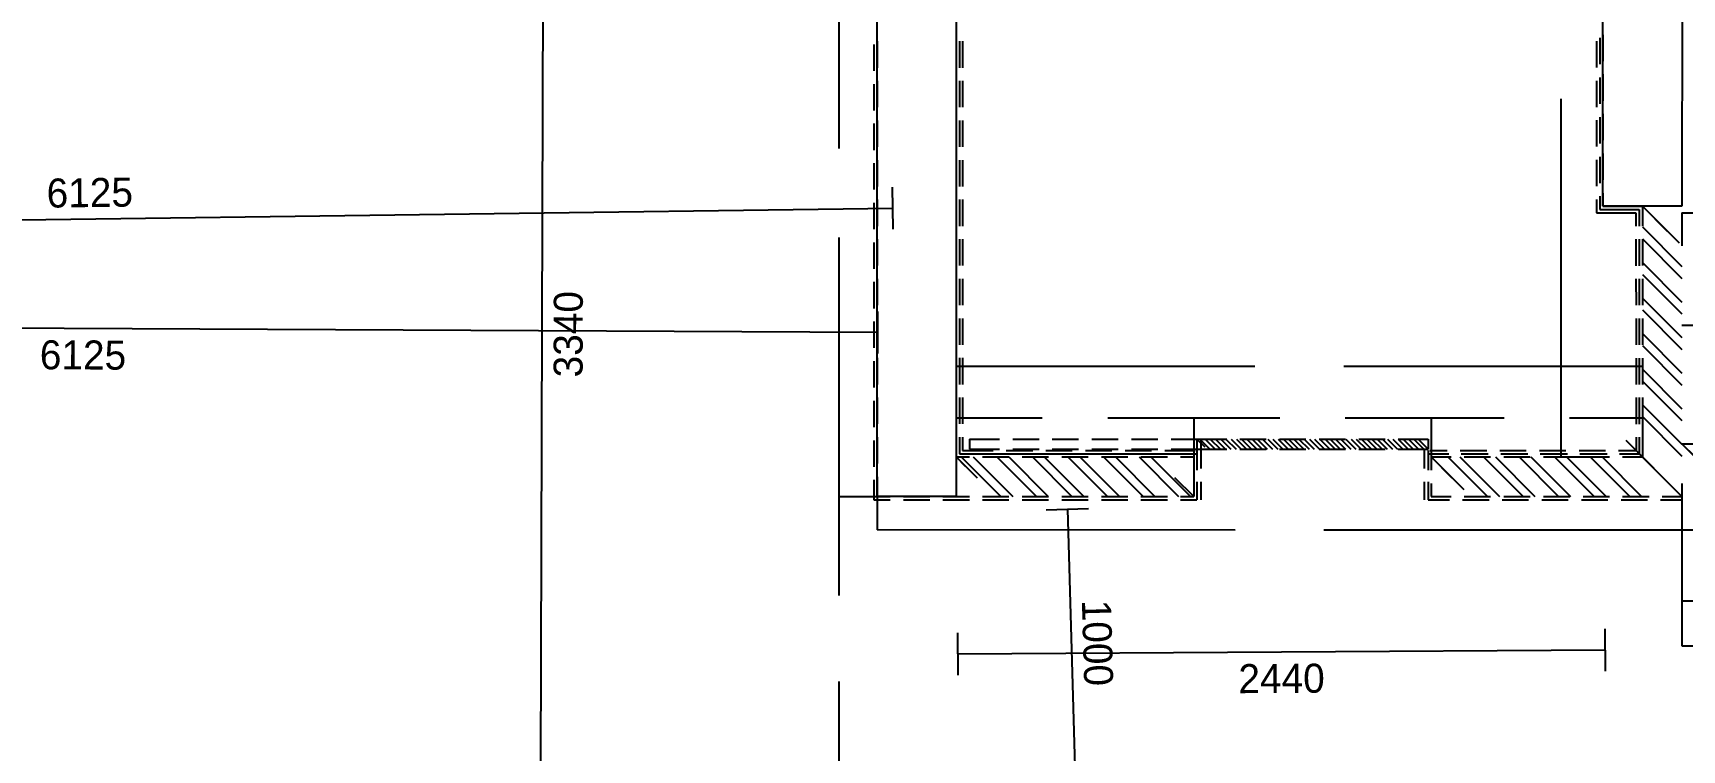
# Model space of a CAD drawing. Header units: metres. Extents: x -20.8 to 16.7, y -14.9 to 14.7.
# Drawn here: x -15.06 to -8.81, y -1.44 to 1.28 of the extents above; entities that cross this region are included whole.
import ezdxf
from ezdxf.enums import TextEntityAlignment as Align

# ---------------------------------------------------------------- set-up
doc = ezdxf.new("R2010")
doc.units = ezdxf.units.M
for name, color, linetype in [('CAD_DIM_TEXT', 3, 'Continuous'), ('CAD_DIM_WALL_TO_WALL', 1, 'Continuous'), ('CAD_PLAN_WALLS', 8, 'Continuous')]:
    doc.layers.add(name, color=color, linetype=linetype)

msp = doc.modelspace()

# ---------------------------------------------------------------- linework, layer by layer
at = {"layer": 'CAD_DIM_WALL_TO_WALL'}
for p, q in [((-13.1274, 1.7745), (-13.1371, -1.5035)), ((-11.801, 0.5328), (-11.8032, 0.6928)), ((-17.8858, 0.5311), (-11.8021, 0.6128)), ((-11.8596, 0.2215), (-11.8604, 0.0615)), ((-11.86, 0.1415), (-17.881, 0.1718)), ((-11.2203, -0.5303), (-11.0604, -0.5258)), ((-11.1403, -0.528), (-11.1115, -1.5469)), ((-11.5566, -0.9969), (-11.5556, -1.1569)), ((-9.1031, -0.9816), (-9.1021, -1.1416)), ((-9.1026, -1.0616), (-11.5561, -1.0769))]:
    msp.add_line(p, q, dxfattribs=at)
at = {"layer": 'CAD_PLAN_WALLS'}
for p, q in [((-11.8619, -0.4801), (-11.8618, 2.8707)), ((-11.5617, 2.8707), (-11.5618, -0.4801)), ((-9.1112, 0.6201), (-9.1112, 2.8706)), ((-8.8111, 2.8706), (-8.8112, 0.6201)), ((-12.0062, 1.8205), (-12.0062, 0.8391)), ((-9.1232, 1.2581), (-9.1232, 1.1581)), ((-9.1232, 1.2581), (-9.1232, 1.1581)), ((-9.1112, 1.2702), (-9.1112, 1.1702)), ((-11.8738, 1.2333), (-11.8738, 1.1333)), ((-11.8618, 1.2453), (-11.8618, 1.1453)), ((-11.5618, 1.2453), (-11.5618, 1.1453)), ((-11.5498, 1.2453), (-11.5498, 1.1453)), ((-11.5498, 1.2453), (-11.5498, 1.1453)), ((-11.5378, 1.2453), (-11.5378, 1.1453)), ((-9.1352, 1.2461), (-9.1352, 1.146)), ((-11.8738, 1.0833), (-11.8738, 0.9833)), ((-11.8618, 1.0953), (-11.8618, 0.9953)), ((-11.5618, 1.0953), (-11.5618, 0.9953)), ((-11.5498, 1.0953), (-11.5498, 0.9953)), ((-11.5498, 1.0953), (-11.5498, 0.9953)), ((-11.5378, 1.0953), (-11.5378, 0.9953)), ((-9.1352, 1.096), (-9.1352, 0.996)), ((-9.1232, 1.108), (-9.1232, 1.008)), ((-9.1232, 1.108), (-9.1232, 1.008)), ((-9.1112, 1.1202), (-9.1112, 1.0202)), ((-9.27, 1.0274), (-9.27, -0.3301)), ((-11.8618, 0.9453), (-11.8618, 0.8453)), ((-11.5618, 0.9453), (-11.5618, 0.8453)), ((-11.5498, 0.9453), (-11.5498, 0.8453)), ((-11.5498, 0.9453), (-11.5498, 0.8453)), ((-11.5378, 0.9453), (-11.5378, 0.8453)), ((-9.1352, 0.946), (-9.1352, 0.846)), ((-9.1232, 0.958), (-9.1232, 0.858)), ((-9.1232, 0.958), (-9.1232, 0.858)), ((-9.1112, 0.9701), (-9.1112, 0.8701)), ((-11.8738, 0.9333), (-11.8738, 0.8332)), ((-9.1112, 0.8201), (-9.1112, 0.7201)), ((-11.8738, 0.7832), (-11.8738, 0.6832)), ((-11.8618, 0.7952), (-11.8618, 0.6952)), ((-11.5618, 0.7952), (-11.5618, 0.6952)), ((-11.5498, 0.7952), (-11.5498, 0.6952)), ((-11.5498, 0.7952), (-11.5498, 0.6952)), ((-11.5378, 0.7952), (-11.5378, 0.6952)), ((-9.1352, 0.796), (-9.1352, 0.6959)), ((-9.1232, 0.808), (-9.1232, 0.708)), ((-9.1232, 0.808), (-9.1232, 0.708)), ((-11.8738, 0.6332), (-11.8738, 0.5332)), ((-11.8618, 0.6452), (-11.8618, 0.5452)), ((-11.5618, 0.6452), (-11.5618, 0.5452)), ((-11.5498, 0.6452), (-11.5498, 0.5452)), ((-11.5498, 0.6452), (-11.5498, 0.5452)), ((-11.5378, 0.6452), (-11.5378, 0.5452)), ((-9.1352, 0.6459), (-9.1352, 0.5957)), ((-9.1232, 0.6579), (-9.1232, 0.6077)), ((-9.1232, 0.6579), (-9.1232, 0.6077)), ((-9.1112, 0.6701), (-9.1112, 0.62)), ((-9.1352, 0.5958), (-8.9857, 0.5957)), ((-9.1232, 0.6078), (-8.9732, 0.6077)), ((-9.1232, 0.6078), (-8.9737, 0.6077)), ((-9.1112, 0.6201), (-8.9612, 0.62)), ((-8.8112, 0.6201), (-9.1112, 0.6201)), ((-8.9857, 0.5958), (-8.9857, 0.5449)), ((-8.9737, 0.6078), (-8.9737, 0.545)), ((-8.9732, 0.6078), (-8.9732, 0.545)), ((-8.9612, 0.6201), (-8.9612, 0.5451)), ((-8.9612, 0.6201), (-8.8674, 0.5263)), ((-8.9612, 0.6201), (-8.8225, 0.4814)), ((-8.8112, 0.5958), (-8.8112, 0.4703)), ((-8.8112, 0.5958), (-7.6947, 0.5958)), ((-12.0063, 0.5014), (-12.0063, -0.4801)), ((-8.9612, 0.5416), (-8.8112, 0.3916)), ((-11.8739, 0.4832), (-11.8739, 0.3832)), ((-11.8618, 0.4952), (-11.8618, 0.3952)), ((-11.5618, 0.4952), (-11.5618, 0.3952)), ((-11.5498, 0.4952), (-11.5498, 0.3952)), ((-11.5498, 0.4952), (-11.5498, 0.3952)), ((-11.5378, 0.4952), (-11.5378, 0.3952)), ((-8.9856, 0.4949), (-8.9856, 0.3949)), ((-8.9736, 0.4949), (-8.9736, 0.3949)), ((-8.9732, 0.4949), (-8.9732, 0.3949)), ((-8.9612, 0.4967), (-8.8112, 0.3467)), ((-8.9612, 0.4951), (-8.9612, 0.395)), ((-8.9612, 0.4069), (-8.8112, 0.2569)), ((-11.8739, 0.3331), (-11.8739, 0.2331)), ((-11.8619, 0.3451), (-11.8619, 0.2451)), ((-11.5618, 0.3451), (-11.5618, 0.2451)), ((-11.5498, 0.3451), (-11.5498, 0.2451)), ((-11.5498, 0.3451), (-11.5498, 0.2451)), ((-11.5378, 0.3451), (-11.5378, 0.2451)), ((-8.9856, 0.3449), (-8.9855, 0.2449)), ((-8.9736, 0.3449), (-8.9735, 0.2449)), ((-8.9732, 0.3449), (-8.9732, 0.2449)), ((-8.9612, 0.362), (-8.8112, 0.2119)), ((-8.9612, 0.345), (-8.9612, 0.245)), ((-8.9612, 0.2721), (-8.8112, 0.1221)), ((-11.8619, 0.1951), (-11.8619, 0.0951)), ((-11.5618, 0.1951), (-11.5618, 0.0951)), ((-11.5498, 0.1951), (-11.5498, 0.0951)), ((-11.5498, 0.1951), (-11.5498, 0.0951)), ((-11.5378, 0.1951), (-11.5378, 0.0951)), ((-8.9855, 0.1949), (-8.9854, 0.0949)), ((-8.9735, 0.1949), (-8.9734, 0.0949)), ((-8.9732, 0.1949), (-8.9732, 0.0949)), ((-8.9612, 0.2272), (-8.8112, 0.0772)), ((-8.9612, 0.195), (-8.9612, 0.095)), ((-11.8739, 0.1831), (-11.8739, 0.0831)), ((-8.9612, 0.1374), (-8.8112, -0.0126)), ((-8.8112, 0.1701), (-8.6548, 0.1701)), ((-8.8112, 0.1701), (-8.6548, 0.1701)), ((-8.9612, 0.0925), (-8.8112, -0.0575)), ((-11.8739, 0.0331), (-11.8739, -0.0669)), ((-11.8619, 0.0451), (-11.8619, -0.0549)), ((-11.5618, 0.0451), (-11.5618, -0.0549)), ((-11.5618, 0.0136), (-11.5618, -0.33)), ((-11.5618, 0.0136), (-10.4303, 0.0135)), ((-11.5498, 0.0451), (-11.5498, -0.0549)), ((-11.5498, 0.0451), (-11.5498, -0.0549)), ((-11.5378, 0.0451), (-11.5378, -0.0549)), ((-10.0927, 0.0135), (-8.9612, 0.0135)), ((-8.9854, 0.0448), (-8.9854, -0.0552)), ((-8.9734, 0.0448), (-8.9734, -0.0552)), ((-8.9732, 0.0448), (-8.9732, -0.0552)), ((-8.9612, 0.045), (-8.9612, -0.055)), ((-8.9612, 0.0136), (-8.9612, -0.0298)), ((-8.9612, 0.0027), (-8.8112, -0.1473)), ((-8.9612, -0.0422), (-8.8112, -0.1923)), ((-11.8739, -0.117), (-11.8739, -0.217)), ((-11.8619, -0.105), (-11.8619, -0.205)), ((-11.5618, -0.105), (-11.5618, -0.205)), ((-11.5498, -0.105), (-11.5498, -0.205)), ((-11.5498, -0.105), (-11.5498, -0.205)), ((-11.5378, -0.105), (-11.5378, -0.205)), ((-8.9853, -0.1052), (-8.9853, -0.2052)), ((-8.9733, -0.1052), (-8.9733, -0.2052)), ((-8.9732, -0.1052), (-8.9732, -0.2052)), ((-8.9612, -0.1051), (-8.9612, -0.2051)), ((-11.5618, -0.181), (-11.5618, -0.33)), ((-11.5618, -0.1811), (-11.2359, -0.1811)), ((-10.9875, -0.1811), (-10.6615, -0.1811)), ((-10.6616, -0.1811), (-10.6616, -0.33)), ((-10.6616, -0.1811), (-10.3357, -0.1811)), ((-10.6616, -0.1811), (-10.6616, -0.33)), ((-10.0873, -0.1811), (-9.7613, -0.1811)), ((-9.7614, -0.1811), (-9.7614, -0.33)), ((-9.7614, -0.1811), (-9.4855, -0.1811)), ((-9.7614, -0.1811), (-9.7614, -0.33)), ((-9.2371, -0.1811), (-8.9612, -0.1811)), ((-8.9612, -0.1321), (-8.8112, -0.2821)), ((-8.9612, -0.177), (-8.8112, -0.327)), ((-8.9612, -0.1811), (-8.9612, -0.3301)), ((-11.8739, -0.267), (-11.8739, -0.367)), ((-11.8619, -0.255), (-11.8619, -0.355)), ((-11.5618, -0.255), (-11.5618, -0.33)), ((-11.5498, -0.255), (-11.5498, -0.318)), ((-11.5498, -0.255), (-11.5498, -0.318)), ((-11.5378, -0.255), (-11.5378, -0.306)), ((-11.5378, -0.306), (-11.4218, -0.306)), ((-11.5108, -0.262), (-11.5108, -0.3)), ((-11.5108, -0.262), (-11.3978, -0.262)), ((-11.5108, -0.3), (-11.3978, -0.3)), ((-11.3718, -0.306), (-11.2717, -0.306)), ((-11.3477, -0.262), (-11.2477, -0.262)), ((-11.3477, -0.3), (-11.2477, -0.3)), ((-11.2217, -0.306), (-11.1217, -0.306)), ((-11.1977, -0.262), (-11.0977, -0.262)), ((-11.1977, -0.3), (-11.0977, -0.3)), ((-11.0717, -0.306), (-10.9717, -0.306)), ((-11.0477, -0.262), (-10.9477, -0.262)), ((-11.0477, -0.3), (-10.9477, -0.3)), ((-10.9217, -0.306), (-10.8216, -0.306)), ((-10.8976, -0.262), (-10.7976, -0.262)), ((-10.8976, -0.3), (-10.7976, -0.3)), ((-10.7716, -0.306), (-10.6556, -0.306)), ((-10.7476, -0.262), (-10.6346, -0.262)), ((-10.7476, -0.3), (-10.6346, -0.3)), ((-10.6496, -0.262), (-10.62, -0.2916)), ((-10.6496, -0.262), (-10.6496, -0.3)), ((-10.6496, -0.262), (-10.5366, -0.262)), ((-10.6496, -0.3), (-10.5366, -0.3)), ((-10.6496, -0.306), (-10.6496, -0.374)), ((-10.6382, -0.262), (-10.6002, -0.3)), ((-10.6346, -0.262), (-10.6346, -0.3)), ((-10.6346, -0.306), (-10.6346, -0.374)), ((-10.6184, -0.262), (-10.5804, -0.3)), ((-10.5987, -0.262), (-10.5607, -0.3)), ((-10.5789, -0.262), (-10.5409, -0.3)), ((-10.5592, -0.262), (-10.5212, -0.3)), ((-10.5394, -0.262), (-10.5014, -0.3)), ((-10.5196, -0.262), (-10.4816, -0.3)), ((-10.4999, -0.262), (-10.4619, -0.3)), ((-10.4866, -0.262), (-10.3865, -0.262)), ((-10.4866, -0.3), (-10.3865, -0.3)), ((-10.4801, -0.262), (-10.4421, -0.3)), ((-10.4604, -0.262), (-10.4224, -0.3)), ((-10.4406, -0.262), (-10.4026, -0.3)), ((-10.4208, -0.262), (-10.3828, -0.3)), ((-10.4011, -0.262), (-10.3631, -0.3)), ((-10.3813, -0.262), (-10.3433, -0.3)), ((-10.3616, -0.262), (-10.3235, -0.3)), ((-10.3418, -0.262), (-10.3038, -0.3)), ((-10.3365, -0.262), (-10.2365, -0.262)), ((-10.3365, -0.3), (-10.2365, -0.3)), ((-10.322, -0.262), (-10.284, -0.3)), ((-10.3023, -0.262), (-10.2643, -0.3)), ((-10.2825, -0.262), (-10.2445, -0.3)), ((-10.2627, -0.262), (-10.2247, -0.3)), ((-10.243, -0.262), (-10.205, -0.3)), ((-10.2232, -0.262), (-10.1852, -0.3)), ((-10.2035, -0.262), (-10.1655, -0.3)), ((-10.1865, -0.262), (-10.0865, -0.262)), ((-10.1865, -0.3), (-10.0865, -0.3)), ((-10.1837, -0.262), (-10.1457, -0.3)), ((-10.1639, -0.262), (-10.1259, -0.3)), ((-10.1442, -0.262), (-10.1062, -0.3)), ((-10.1244, -0.262), (-10.0864, -0.3)), ((-10.1047, -0.262), (-10.0667, -0.3)), ((-10.0849, -0.262), (-10.0469, -0.3)), ((-10.0651, -0.262), (-10.0271, -0.3)), ((-10.0454, -0.262), (-10.0074, -0.3)), ((-10.0365, -0.262), (-9.9364, -0.262)), ((-10.0365, -0.3), (-9.9364, -0.3)), ((-10.0256, -0.262), (-9.9876, -0.3)), ((-10.0059, -0.262), (-9.9678, -0.3)), ((-9.9861, -0.262), (-9.9481, -0.3)), ((-9.9663, -0.262), (-9.9283, -0.3)), ((-9.9466, -0.262), (-9.9086, -0.3)), ((-9.9268, -0.262), (-9.8888, -0.3)), ((-9.9071, -0.262), (-9.869, -0.3)), ((-9.8873, -0.262), (-9.8493, -0.3)), ((-9.8864, -0.262), (-9.7734, -0.262)), ((-9.8864, -0.3), (-9.7734, -0.3)), ((-9.8675, -0.262), (-9.8295, -0.3)), ((-9.8478, -0.262), (-9.8098, -0.3)), ((-9.828, -0.262), (-9.79, -0.3)), ((-9.8082, -0.2652), (-9.7734, -0.3)), ((-9.7885, -0.2849), (-9.7734, -0.3)), ((-9.7884, -0.306), (-9.7884, -0.3741)), ((-9.7734, -0.262), (-9.7734, -0.3)), ((-9.7734, -0.306), (-9.7734, -0.3741)), ((-9.7674, -0.306), (-9.7014, -0.306)), ((-9.6514, -0.306), (-9.5514, -0.306)), ((-9.5013, -0.306), (-9.4013, -0.306)), ((-9.3513, -0.3061), (-9.2513, -0.3061)), ((-9.2013, -0.3061), (-9.1013, -0.3061)), ((-9.0512, -0.3061), (-8.9852, -0.3061)), ((-9.0245, -0.2668), (-8.8112, -0.4801)), ((-8.9853, -0.2552), (-8.9852, -0.3061)), ((-8.9796, -0.3117), (-8.8112, -0.4801)), ((-8.9733, -0.2552), (-8.9732, -0.3181)), ((-8.9732, -0.2552), (-8.9732, -0.3181)), ((-8.9612, -0.2551), (-8.9612, -0.3301)), ((-8.8112, -0.2801), (-8.6548, -0.2801)), ((-8.8112, -0.2801), (-8.7162, -0.375)), ((-8.8112, -0.2801), (-8.7612, -0.3301)), ((-11.5618, -0.33), (-11.5118, -0.33)), ((-11.5618, -0.33), (-11.5272, -0.3646)), ((-11.5618, -0.33), (-11.4823, -0.4095)), ((-11.5498, -0.318), (-11.4998, -0.318)), ((-11.5498, -0.318), (-11.4278, -0.318)), ((-11.5425, -0.33), (-11.3925, -0.48)), ((-11.4976, -0.33), (-11.3475, -0.48)), ((-11.4618, -0.33), (-11.3618, -0.33)), ((-11.4498, -0.318), (-11.3497, -0.318)), ((-11.4078, -0.33), (-11.2577, -0.48)), ((-11.3778, -0.318), (-11.2777, -0.318)), ((-11.3628, -0.33), (-11.2128, -0.48)), ((-11.3117, -0.33), (-11.2117, -0.33)), ((-11.2997, -0.318), (-11.1997, -0.318)), ((-11.273, -0.33), (-11.123, -0.48)), ((-11.2281, -0.33), (-11.0781, -0.48)), ((-11.2277, -0.318), (-11.1277, -0.318)), ((-11.1617, -0.33), (-11.0617, -0.33)), ((-11.1497, -0.318), (-11.0497, -0.318)), ((-11.1383, -0.33), (-10.9883, -0.48)), ((-11.0934, -0.33), (-10.9433, -0.48)), ((-11.0777, -0.318), (-10.9777, -0.318)), ((-11.0117, -0.33), (-10.9117, -0.33)), ((-11.0036, -0.33), (-10.8535, -0.48)), ((-10.9997, -0.318), (-10.8996, -0.318)), ((-10.9586, -0.33), (-10.8086, -0.48)), ((-10.9277, -0.318), (-10.8276, -0.318)), ((-10.8688, -0.33), (-10.7188, -0.4801)), ((-10.8616, -0.33), (-10.7616, -0.33)), ((-10.8496, -0.318), (-10.7496, -0.318)), ((-10.8239, -0.33), (-10.6739, -0.4801)), ((-10.7776, -0.318), (-10.6556, -0.318)), ((-10.7116, -0.33), (-10.6616, -0.33)), ((-10.6996, -0.318), (-10.6496, -0.318)), ((-10.6616, -0.33), (-10.6616, -0.4801)), ((-10.6496, -0.318), (-10.6496, -0.38)), ((-9.7734, -0.318), (-9.7734, -0.3801)), ((-9.7734, -0.318), (-9.6984, -0.318)), ((-9.7674, -0.318), (-9.6954, -0.318)), ((-9.7614, -0.33), (-9.6864, -0.33)), ((-9.7614, -0.33), (-9.7614, -0.3801)), ((-9.7614, -0.33), (-9.6829, -0.4086)), ((-9.7614, -0.33), (-9.638, -0.4535)), ((-9.6982, -0.33), (-9.5481, -0.4801)), ((-9.6533, -0.33), (-9.5032, -0.4801)), ((-9.6484, -0.318), (-9.5484, -0.318)), ((-9.6454, -0.318), (-9.5454, -0.318)), ((-9.6364, -0.33), (-9.5363, -0.3301)), ((-9.5634, -0.33), (-9.4134, -0.4801)), ((-9.5185, -0.33), (-9.3685, -0.4801)), ((-9.4983, -0.3181), (-9.3983, -0.3181)), ((-9.4953, -0.3181), (-9.3953, -0.3181)), ((-9.4863, -0.3301), (-9.3863, -0.3301)), ((-9.4287, -0.3301), (-9.2787, -0.4801)), ((-9.3838, -0.3301), (-9.2338, -0.4801)), ((-9.3483, -0.3181), (-9.2483, -0.3181)), ((-9.3453, -0.3181), (-9.2453, -0.3181)), ((-9.3363, -0.3301), (-9.2363, -0.3301)), ((-9.294, -0.3301), (-9.1439, -0.4801)), ((-9.27, -0.3301), (-9.1113, -0.3301)), ((-9.2491, -0.3301), (-9.099, -0.4801)), ((-9.1983, -0.3181), (-9.0983, -0.3181)), ((-9.1953, -0.3181), (-9.0953, -0.3181)), ((-9.1863, -0.3301), (-9.0862, -0.3301)), ((-9.1592, -0.3301), (-9.0092, -0.4801)), ((-9.1143, -0.3301), (-8.9643, -0.4801)), ((-9.0482, -0.3181), (-8.9732, -0.3181)), ((-9.0452, -0.3181), (-8.9732, -0.3181)), ((-9.0362, -0.3301), (-8.9612, -0.3301)), ((-11.8739, -0.417), (-11.8739, -0.492)), ((-11.8619, -0.405), (-11.8619, -0.48)), ((-10.7341, -0.4076), (-10.6616, -0.4801)), ((-10.6496, -0.424), (-10.6496, -0.4921)), ((-10.6496, -0.43), (-10.6496, -0.4921)), ((-10.6346, -0.424), (-10.6346, -0.4921)), ((-9.7884, -0.4241), (-9.7884, -0.4921)), ((-9.7734, -0.4241), (-9.7734, -0.4921)), ((-9.7734, -0.4301), (-9.7734, -0.4921)), ((-9.7614, -0.4301), (-9.7614, -0.4801)), ((-8.8898, -0.4015), (-8.8112, -0.4801)), ((-8.8112, -0.4301), (-8.8112, -1.0458)), ((-8.8112, -0.4301), (-8.8112, -0.8758)), ((-8.8112, -0.4301), (-8.8112, -0.6057)), ((-12.0063, -0.48), (-11.8619, -0.48)), ((-12.0063, -0.48), (-11.8619, -0.48)), ((-12.0063, -0.48), (-12.0063, -0.8544)), ((-11.8739, -0.492), (-11.8119, -0.492)), ((-11.8619, -0.48), (-11.8119, -0.48)), ((-11.8619, -0.48), (-11.8619, -0.6056)), ((-11.5618, -0.4801), (-11.8619, -0.4801)), ((-11.7618, -0.48), (-11.6618, -0.48)), ((-11.7618, -0.492), (-11.6618, -0.492)), ((-11.6118, -0.48), (-11.5118, -0.48)), ((-11.6118, -0.492), (-11.5118, -0.492)), ((-11.4618, -0.48), (-11.3618, -0.48)), ((-11.4618, -0.492), (-11.3618, -0.492)), ((-11.3117, -0.48), (-11.2117, -0.48)), ((-11.3117, -0.492), (-11.2117, -0.492)), ((-11.1617, -0.48), (-11.0617, -0.48)), ((-11.1617, -0.492), (-11.0617, -0.492)), ((-11.0117, -0.48), (-10.9117, -0.48)), ((-11.0117, -0.492), (-10.9117, -0.4921)), ((-10.8616, -0.48), (-10.7616, -0.4801)), ((-10.8616, -0.4921), (-10.7616, -0.4921)), ((-10.7116, -0.4801), (-10.6616, -0.4801)), ((-10.7116, -0.4921), (-10.6496, -0.4921)), ((-10.6892, -0.4525), (-10.6616, -0.4801)), ((-9.7734, -0.4921), (-9.6924, -0.4921)), ((-9.7614, -0.4801), (-9.6864, -0.4801)), ((-9.6424, -0.4921), (-9.5424, -0.4921)), ((-9.6364, -0.4801), (-9.5364, -0.4801)), ((-9.4924, -0.4921), (-9.3923, -0.4921)), ((-9.4863, -0.4801), (-9.3863, -0.4801)), ((-9.3423, -0.4921), (-9.2423, -0.4921)), ((-9.3363, -0.4801), (-9.2363, -0.4801)), ((-9.1923, -0.4921), (-9.0923, -0.4921)), ((-9.1863, -0.4801), (-9.0863, -0.4801)), ((-9.0423, -0.4921), (-8.9422, -0.4921)), ((-9.0362, -0.4801), (-8.9362, -0.4801)), ((-8.8922, -0.4921), (-8.8112, -0.4921)), ((-8.8862, -0.4801), (-8.8112, -0.4801)), ((-8.8449, -0.4464), (-8.8112, -0.4801)), ((-8.8112, -0.4801), (-8.8112, -0.6057)), ((-11.8619, -0.6055), (-10.5044, -0.6056)), ((-10.1687, -0.6056), (-8.8111, -0.6056)), ((-8.8112, -0.6057), (-8.2786, -0.6057)), ((-8.8112, -0.8757), (-7.6948, -0.8758)), ((-8.8113, -1.0458), (-3.3663, -1.0459)), ((-12.0063, -1.1808), (-12.0063, -1.5553))]:
    msp.add_line(p, q, dxfattribs=at)

# ---------------------------------------------------------------- texts
at = {"layer": 'CAD_DIM_TEXT'}
for s, rotation, p in [('6125', 0.76986, (-14.8453, 0.6719)), ('3340', 89.83159, (-13.0322, 0.1352)), ('6125', 359.71121, (-14.871, 0.0566)), ('1000', -88.3788, (-11.026, -1.0346)), ('2440', 0.35726, (-10.3287, -1.1693))]:
    msp.add_text(s, height=0.11, rotation=rotation, dxfattribs=at).set_placement(p, align=Align.MIDDLE_CENTER)

doc.saveas('drawing.dxf')
